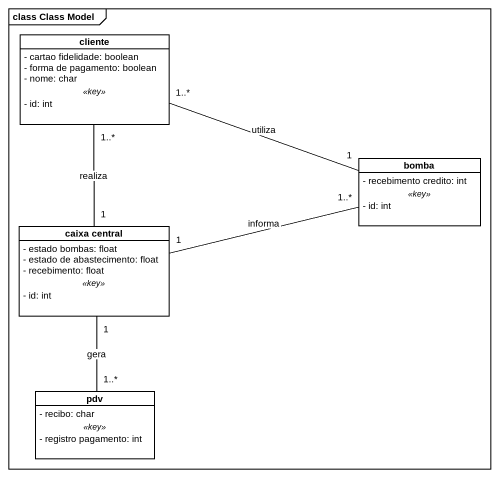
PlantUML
@startuml
mainframe class Class Model
hide circle
hide empty members
skinparam classAttributeIconSize 0
class cliente {
  - cartao fidelidade: boolean
  - forma de pagamento: boolean
  - nome: char
  .. <<key>> ..
  - id: int
}
class bomba {
  - recebimento credito: int
  .. <<key>> ..
  - id: int
}
class "caixa central" as caixa_central {
  - estado bombas: float
  - estado de abastecimento: float
  - recebimento: float
  .. <<key>> ..
  - id: int
}
class pdv {
  - recibo: char
  .. <<key>> ..
  - registro pagamento: int
}
cliente "1..*" -right- "1" bomba : utiliza
cliente "1..*" -- "1" caixa_central : realiza
bomba "1..*" -left- "1" caixa_central : informa
caixa_central "1" -- "1..*" pdv : gera
@enduml
